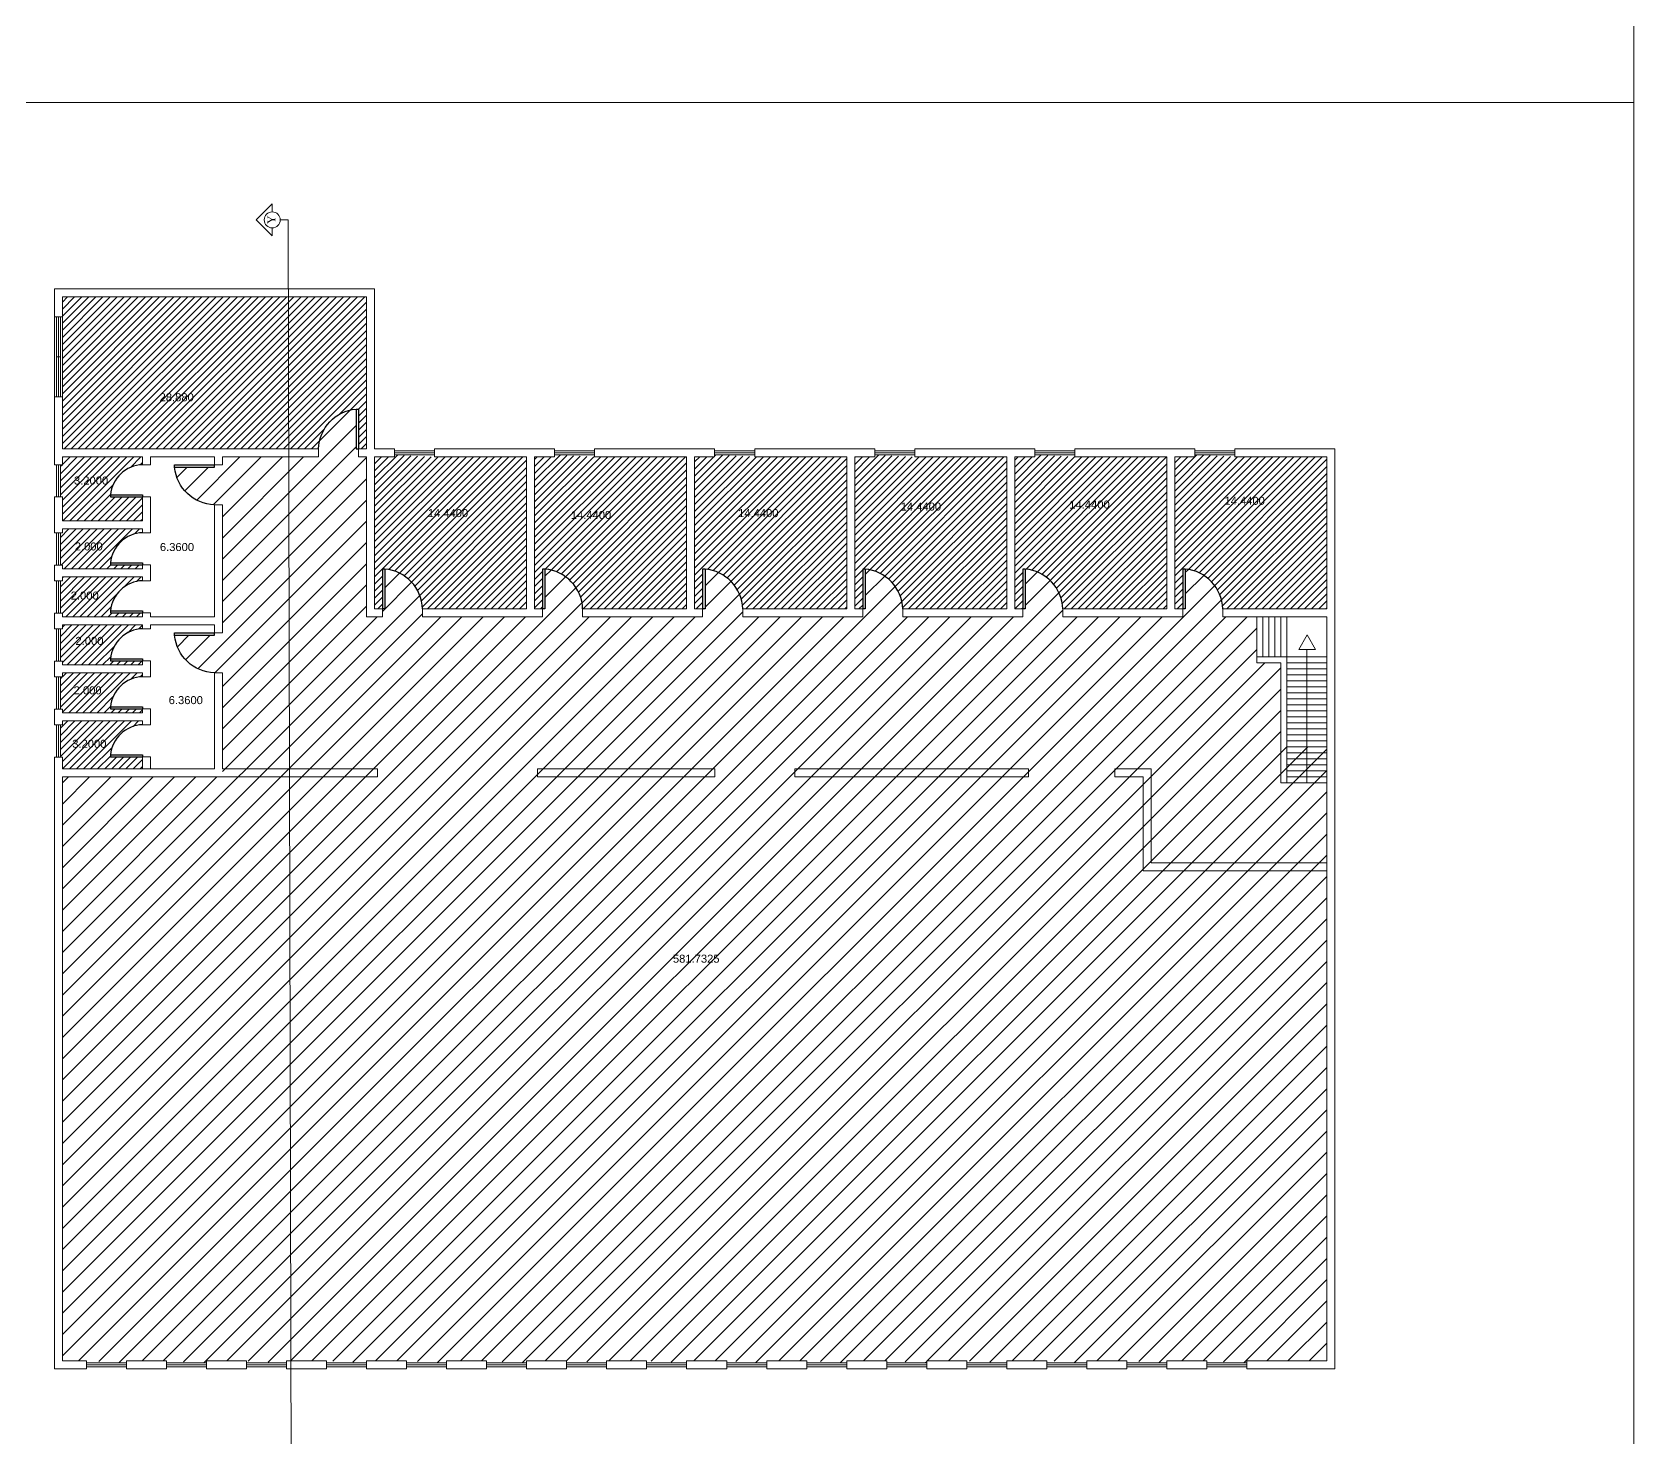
# Model space of a CAD drawing. Header units: inches. Extents: x 17 to 458, y 103 to 566.
# Drawn here: x 58.5 to 98.53, y 319.03 to 354.17 of the extents above; entities that cross this region are included whole.
import ezdxf

# ---------------------------------------------------------------- set-up
doc = ezdxf.new("R2010")
doc.units = ezdxf.units.IN
doc.header["$MEASUREMENT"] = 0
doc.linetypes.add('LÍNEAS_OCULTAS2', pattern=[4.7625, 3.175, -1.5875])
doc.layers.add('arco', color=51, linetype='LÍNEAS_OCULTAS2', lineweight=35)
doc.layers.add('EJES', color=2, linetype='Continuous', lineweight=100)
doc.layers.add('FUR', color=6, linetype='Continuous')
doc.styles.get("Standard").update_dxf_attribs({"font": 'arial.ttf'})
pattern_1 = [(45, (-2.12928, 305.30636), (-0.08838835, 0.08838835), [])]

# ---------------------------------------------------------------- blocks, each defined once
blk = doc.blocks.new('DESK4')
at = {"color": 0}
for p, q in [((0, 1), (-0.06, 1)), ((0, 0), (-0.06, 0))]:
    blk.add_line(p, q, dxfattribs=at)
blk.add_lwpolyline([(-0.06, 1), (-0.06, 0)], dxfattribs=at)
blk.add_lwpolyline([(0.945, 0, 0.376459), (0, 1), (0, 0)], format="xyb", dxfattribs=at)

msp = doc.modelspace()

# ---------------------------------------------------------------- hatches: boundary and pattern name
at = {"lineweight": 0, "true_color": 0x642165}
h = msp.add_hatch(dxfattribs=at)
h.set_pattern_fill('ANSI31', color=219)
h.set_pattern_definition(pattern_1)
h.paths.add_polyline_path([(90.85877, 343.55432), (88.55877, 343.55432), (87.55877, 343.60432), (87.55877, 343.55432), (87.05877, 343.55432), (87.05877, 339.75432), (87.25877, 339.75432), (87.25877, 340.75419, -0.39300407), (88.25968, 339.75432), (90.85877, 339.75432)])
h.paths.add_polyline_path([(86.85877, 343.55432), (84.55877, 343.55432), (83.55877, 343.60432), (83.55877, 343.55432), (83.05877, 343.55432), (83.05877, 339.75432), (83.25877, 339.75432), (83.25877, 340.75419, -0.39300407), (84.25968, 339.75432), (86.85877, 339.75432)])
h.paths.add_polyline_path([(82.85877, 343.55432), (80.55877, 343.55432), (79.55877, 343.60432), (79.55877, 343.55432), (79.05877, 343.55432), (79.05877, 339.75432), (79.25877, 339.75432), (79.25877, 340.75419, -0.39300407), (80.25968, 339.75432), (82.85877, 339.75432)])
h.paths.add_polyline_path([(78.85877, 343.55432), (76.55877, 343.55432), (75.55877, 343.60432), (75.55877, 343.55432), (75.05877, 343.55432), (75.05877, 339.75432), (75.25877, 339.75432), (75.25877, 340.75419, -0.39300407), (76.25968, 339.75432), (78.85877, 339.75432)])
h.paths.add_polyline_path([(74.85877, 343.55432), (72.55877, 343.55432), (71.55877, 343.60432), (71.55877, 343.55432), (71.05877, 343.55432), (71.05877, 339.75432), (71.25877, 339.75432), (71.25877, 340.75419, -0.39300407), (72.25968, 339.75432), (74.85877, 339.75432)])
h.paths.add_polyline_path([(70.85877, 343.55432), (68.55877, 343.55432), (67.55877, 343.60432), (67.55877, 343.55432), (67.05877, 343.55432), (67.05877, 339.75432), (67.25877, 339.75432), (67.25877, 340.75419, -0.39300407), (68.25968, 339.75432), (70.85877, 339.75432)])
h.paths.add_polyline_path([(66.85877, 347.55432), (59.25877, 347.55432), (59.25877, 343.75432), (63.05877, 343.75432), (64.4692, 343.75432), (65.65787, 343.75432, -0.39300407), (66.65877, 344.75419), (66.65877, 343.75432), (66.85877, 343.75432)])
h.paths.add_polyline_path([(53.17465, 344.30875), (50.87465, 344.30875), (49.87465, 344.35875), (49.87465, 344.30875), (49.37465, 344.30875), (49.37465, 340.50875), (49.57465, 340.50875), (49.57465, 341.50862, -0.39300407), (50.57556, 340.50875), (53.17465, 340.50875)])
h.paths.add_polyline_path([(49.17465, 344.30875), (46.87465, 344.30875), (45.87465, 344.35875), (45.87465, 344.30875), (45.37465, 344.30875), (45.37465, 340.50875), (45.57465, 340.50875), (45.57465, 341.50862, -0.39300407), (46.57556, 340.50875), (49.17465, 340.50875)])
h.paths.add_polyline_path([(45.17465, 344.30875), (42.87465, 344.30875), (41.87465, 344.35875), (41.87465, 344.30875), (41.37465, 344.30875), (41.37465, 340.50875), (41.57465, 340.50875), (41.57465, 341.50862, -0.39300407), (42.57556, 340.50875), (45.17465, 340.50875)])
h.paths.add_polyline_path([(41.17465, 344.30875), (38.87465, 344.30875), (37.87465, 344.35875), (37.87465, 344.30875), (37.37465, 344.30875), (37.37465, 340.50875), (37.57465, 340.50875), (37.57465, 341.50862, -0.39300407), (38.57556, 340.50875), (41.17465, 340.50875)])
h.paths.add_polyline_path([(37.17465, 344.30875), (34.87465, 344.30875), (33.87465, 344.35875), (33.87465, 344.30875), (33.37465, 344.30875), (33.37465, 340.50875), (33.57465, 340.50875), (33.57465, 341.50862, -0.39300407), (34.57556, 340.50875), (37.17465, 340.50875)])
h.paths.add_polyline_path([(33.17465, 344.30875), (30.87465, 344.30875), (29.87465, 344.35875), (29.87465, 344.30875), (29.37465, 344.30875), (29.37465, 340.50875), (29.57465, 340.50875), (29.57465, 341.50862, -0.39300407), (30.57556, 340.50875), (33.17465, 340.50875)])
at = {"lineweight": 0, "true_color": 0x293189}
h = msp.add_hatch(dxfattribs=at)
h.set_pattern_fill('ANSI31', color=177, scale=3)
h.set_pattern_definition([(45, (-2.12928, 305.30636), (-0.265165, 0.265165), [])])
h.paths.add_polyline_path([(90.85877, 335.55432), (90.85877, 335.75432), (90.85877, 336.30432), (89.85877, 336.30432), (89.70877, 336.30432), (89.70877, 338.40432), (89.10877, 338.40432), (89.10877, 338.55432), (89.10877, 339.55432), (88.25968, 339.55432), (88.25968, 339.75432, 0.37645889), (87.31853, 340.75031), (87.31853, 339.75432), (87.25877, 339.75432), (87.25877, 339.55432), (84.25968, 339.55432), (84.25968, 339.75432, 0.37645889), (83.31853, 340.75031), (83.31853, 339.75432), (83.25877, 339.75432), (83.25877, 339.55432), (80.25877, 339.55432), (80.25877, 339.77385, 0.37109584), (79.31853, 340.75031), (79.31853, 339.75432), (79.25877, 339.75432), (79.25877, 339.55432), (76.25968, 339.55432), (76.25968, 339.75432, 0.37645889), (75.31853, 340.75031), (75.31853, 339.75432), (75.25877, 339.75432), (75.25877, 339.55432), (72.25877, 339.55432), (72.25877, 339.77385, 0.37109584), (71.31853, 340.75031), (71.31853, 339.75432), (71.25877, 339.55432), (68.25968, 339.55432), (68.25968, 339.75432, 0.37645889), (67.31853, 340.75031), (67.31853, 339.75432), (67.25877, 339.75432), (67.25877, 339.55432), (66.85877, 339.55432), (66.85877, 343.55432), (66.65877, 343.55432), (66.65877, 343.75432), (66.59901, 343.75432), (66.59901, 344.75031, 0.37109584), (65.65877, 343.77385), (65.65877, 343.55432), (63.25877, 343.55432), (63.25877, 343.35432), (63.05877, 343.35432), (63.05877, 343.29456), (62.06277, 343.29456, 0.37109584), (63.03924, 342.35432), (63.25877, 342.35432), (63.25877, 339.15432), (63.05877, 339.15432), (63.05877, 339.09456), (62.06277, 339.09456, 0.37109584), (63.03924, 338.15432), (63.25877, 338.15432), (63.25877, 335.75432), (63.25877, 335.55432), (59.25877, 335.55432), (59.25877, 320.95432), (59.85877, 320.95432), (60.85877, 320.90432), (60.85877, 320.95432), (61.85877, 320.95432), (62.85877, 320.90432), (62.85877, 320.95432), (63.85877, 320.95432), (64.85877, 320.90432), (64.85877, 320.95432), (65.85877, 320.95432), (66.85877, 320.90432), (66.85877, 320.95432), (67.85877, 320.95432), (68.85877, 320.90432), (68.85877, 320.95432), (69.85877, 320.95432), (70.85877, 320.90432), (70.85877, 320.95432), (71.85877, 320.95432), (72.85877, 320.90432), (72.85877, 320.95432), (73.85877, 320.95432), (74.85877, 320.90432), (74.85877, 320.95432), (75.85877, 320.95432), (76.85877, 320.90432), (76.85877, 320.95432), (77.85877, 320.95432), (78.85877, 320.90432), (78.85877, 320.95432), (79.85877, 320.95432), (80.85877, 320.90432), (80.85877, 320.95432), (81.85877, 320.95432), (82.85877, 320.90432), (82.85877, 320.95432), (83.85877, 320.95432), (84.85877, 320.90432), (84.85877, 320.95432), (85.85877, 320.95432), (86.85877, 320.90432), (86.85877, 320.95432), (87.85877, 320.95432), (88.85877, 320.90432), (88.85877, 320.95432), (90.85877, 320.95432)])
at = {"lineweight": 0}
h = msp.add_hatch(dxfattribs=at)
h.set_pattern_fill('ANSI31', color=2)
h.set_pattern_definition(pattern_1)
h.paths.add_polyline_path([(61.25877, 341.65826), (61.25877, 341.75432), (59.25877, 341.75432), (59.25877, 341.65385), (59.20877, 341.65385), (59.20877, 340.84991), (59.25877, 340.84991), (59.25877, 340.75432), (61.25877, 340.75432), (61.25877, 340.85432), (60.45877, 340.85432), (60.45877, 340.90232, -0.37645889)])
h.paths.add_polyline_path([(61.25877, 340.45826), (61.25877, 340.55432), (59.25877, 340.55432), (59.25877, 340.45385), (59.20877, 340.45385), (59.20877, 339.64991), (59.25877, 339.64991), (59.25877, 339.55432), (61.25877, 339.55432), (61.25877, 339.65432), (60.45877, 339.65432), (60.45877, 339.70232, -0.37645889)])
h.paths.add_polyline_path([(61.25877, 339.25826), (61.25877, 339.35432), (59.25877, 339.35432), (59.25877, 339.25385), (59.20877, 339.25385), (59.20877, 338.44991), (59.25877, 338.44991), (59.25877, 338.35432), (61.25877, 338.35432), (61.25877, 338.45432), (60.45877, 338.45432), (60.45877, 338.50232, -0.37645889)])
h.paths.add_polyline_path([(61.25877, 342.55432), (60.45877, 342.55432), (60.45877, 342.60232, -0.37645889), (61.25877, 343.35826), (61.25877, 343.55432), (59.25877, 343.55432), (59.25877, 343.35826), (59.20877, 343.35826), (59.20877, 342.55432), (59.25877, 342.55432), (59.25877, 341.95432), (61.25877, 341.95432)])
h.paths.add_polyline_path([(61.25877, 338.05826), (61.25877, 338.15432), (59.25877, 338.15432), (59.25877, 338.05385), (59.20877, 338.05385), (59.20877, 337.24991), (59.25877, 337.24991), (59.25877, 337.15432), (61.25877, 337.15432), (61.25877, 337.25432), (60.45877, 337.25432), (60.45877, 337.30232, -0.37645889)])
h.paths.add_polyline_path([(61.25877, 336.85826), (61.25877, 336.95432), (59.25877, 336.95432), (59.25877, 336.85385), (59.20877, 336.85385), (59.20877, 336.04991), (59.25877, 336.04991), (59.25877, 335.75432), (61.25877, 335.75432), (61.25877, 336.05432), (60.45877, 336.05432), (60.45877, 336.10232, -0.37645889)])
h.paths.add_polyline_path([(23.57465, 337.61269), (23.57465, 337.70875), (21.57465, 337.70875), (21.57465, 337.60829), (21.52465, 337.60829), (21.52465, 336.80434), (21.57465, 336.80434), (21.57465, 336.50875), (23.57465, 336.50875), (23.57465, 336.80875), (22.77465, 336.80875), (22.77465, 336.85675, -0.37645889)])
h.paths.add_polyline_path([(23.57465, 338.81269), (23.57465, 338.90875), (21.57465, 338.90875), (21.57465, 338.80829), (21.52465, 338.80829), (21.52465, 338.00434), (21.57465, 338.00434), (21.57465, 337.90875), (23.57465, 337.90875), (23.57465, 338.00875), (22.77465, 338.00875), (22.77465, 338.05675, -0.37645889)])
h.paths.add_polyline_path([(23.57465, 340.01269), (23.57465, 340.10875), (21.57465, 340.10875), (21.57465, 340.00829), (21.52465, 340.00829), (21.52465, 339.20434), (21.57465, 339.20434), (21.57465, 339.10875), (23.57465, 339.10875), (23.57465, 339.20875), (22.77465, 339.20875), (22.77465, 339.25675, -0.37645889)])
h.paths.add_polyline_path([(23.57465, 341.21269), (23.57465, 341.30875), (21.57465, 341.30875), (21.57465, 341.20829), (21.52465, 341.20829), (21.52465, 340.40434), (21.57465, 340.40434), (21.57465, 340.30875), (23.57465, 340.30875), (23.57465, 340.40875), (22.77465, 340.40875), (22.77465, 340.45675, -0.37645889)])
h.paths.add_polyline_path([(23.57465, 342.41269), (23.57465, 342.50875), (21.57465, 342.50875), (21.57465, 342.40829), (21.52465, 342.40829), (21.52465, 341.60434), (21.57465, 341.60434), (21.57465, 341.50875), (23.57465, 341.50875), (23.57465, 341.60875), (22.77465, 341.60875), (22.77465, 341.65675, -0.37645889)])
h.paths.add_polyline_path([(23.57465, 343.30875), (22.77465, 343.30875), (22.77465, 343.35675, -0.37645889), (23.57465, 344.11269), (23.57465, 344.30875), (21.57465, 344.30875), (21.57465, 344.20829), (21.52465, 344.20829), (21.52465, 343.40434), (21.57465, 343.40434), (21.57465, 342.70875), (23.57465, 342.70875)])

# ---------------------------------------------------------------- linework, layer by layer
for p, q in [((59.05877, 347.75432), (63.05877, 347.75432)), ((59.05877, 343.75432), (59.05877, 347.75432)), ((59.25877, 343.75432), (59.25877, 347.55432)), ((59.25877, 347.55432), (66.85877, 347.55432)), ((63.05877, 347.75432), (67.05877, 347.75432)), ((66.85877, 347.55432), (66.85877, 343.75432)), ((67.05877, 347.75432), (67.05877, 343.75432)), ((59.25877, 347.05432), (59.05877, 347.05432)), ((59.10877, 347.05432), (59.10877, 345.05432)), ((59.15877, 347.05432), (59.15877, 345.05432)), ((59.20877, 347.05432), (59.20877, 345.05432)), ((59.20877, 346.05432), (59.10877, 346.05432)), ((59.25877, 345.05432), (59.05877, 345.05432)), ((59.05877, 343.35826), (59.05877, 343.75432)), ((63.05877, 343.75432), (59.25877, 343.75432)), ((59.25877, 343.35826), (59.25877, 343.55432)), ((61.25877, 343.55432), (59.25877, 343.55432)), ((61.25877, 343.35432), (61.25877, 343.55432)), ((61.25877, 343.35432), (61.25877, 343.55432)), ((61.45877, 343.35432), (61.45877, 343.55432)), ((63.05877, 343.55432), (61.45877, 343.55432)), ((61.45877, 343.35432), (61.45877, 343.55432)), ((63.05877, 343.75432), (64.4692, 343.75432)), ((63.05877, 343.29456), (63.05877, 343.55432)), ((63.25877, 343.35432), (63.25877, 343.55432)), ((65.65877, 343.55432), (63.25877, 343.55432)), ((64.4692, 343.75432), (65.65877, 343.75432)), ((65.65877, 343.55432), (65.65877, 343.75432)), ((66.65877, 343.75432), (66.85877, 343.75432)), ((66.65877, 343.55432), (66.65877, 343.75432)), ((66.85877, 343.55432), (66.65877, 343.55432)), ((66.85877, 343.55432), (66.85877, 339.55432)), ((67.05877, 343.75432), (67.55877, 343.75432)), ((67.05877, 343.55432), (67.55877, 343.55432)), ((67.05877, 343.55432), (67.05877, 339.75432)), ((67.55877, 343.55432), (67.55877, 343.75432)), ((67.55877, 343.70432), (68.55877, 343.70432)), ((67.55877, 343.65432), (68.55877, 343.65432)), ((67.55877, 343.60432), (68.55877, 343.60432)), ((68.55877, 343.75432), (71.05877, 343.75432)), ((68.55877, 343.55432), (68.55877, 343.75432)), ((68.55877, 343.55432), (70.85877, 343.55432)), ((70.85877, 343.55432), (70.85877, 339.75432)), ((71.05877, 343.75432), (71.55877, 343.75432)), ((71.05877, 343.55432), (71.55877, 343.55432)), ((71.05877, 343.55432), (71.05877, 339.75432)), ((71.55877, 343.55432), (71.55877, 343.75432)), ((71.55877, 343.70432), (72.55877, 343.70432)), ((71.55877, 343.65432), (72.55877, 343.65432)), ((71.55877, 343.60432), (72.55877, 343.60432)), ((72.55877, 343.75432), (75.05877, 343.75432)), ((72.55877, 343.55432), (72.55877, 343.75432)), ((72.55877, 343.55432), (74.85877, 343.55432)), ((74.85877, 343.55432), (74.85877, 339.75432)), ((75.05877, 343.75432), (75.55877, 343.75432)), ((75.05877, 343.55432), (75.55877, 343.55432)), ((75.05877, 343.55432), (75.05877, 339.75432)), ((75.55877, 343.55432), (75.55877, 343.75432)), ((75.55877, 343.70432), (76.55877, 343.70432)), ((75.55877, 343.65432), (76.55877, 343.65432)), ((75.55877, 343.60432), (76.55877, 343.60432)), ((76.55877, 343.75432), (79.05877, 343.75432)), ((76.55877, 343.55432), (76.55877, 343.75432)), ((76.55877, 343.55432), (78.85877, 343.55432)), ((78.85877, 343.55432), (78.85877, 339.75432)), ((79.05877, 343.75432), (79.55877, 343.75432)), ((79.05877, 343.55432), (79.55877, 343.55432)), ((79.05877, 343.55432), (79.05877, 339.75432)), ((79.55877, 343.55432), (79.55877, 343.75432)), ((79.55877, 343.70432), (80.55877, 343.70432)), ((79.55877, 343.65432), (80.55877, 343.65432)), ((79.55877, 343.60432), (80.55877, 343.60432)), ((80.55877, 343.75432), (83.05877, 343.75432)), ((80.55877, 343.55432), (80.55877, 343.75432)), ((80.55877, 343.55432), (82.85877, 343.55432)), ((82.85877, 343.55432), (82.85877, 339.75432)), ((83.05877, 343.75432), (83.55877, 343.75432)), ((83.05877, 343.55432), (83.55877, 343.55432)), ((83.05877, 343.55432), (83.05877, 339.75432)), ((83.55877, 343.55432), (83.55877, 343.75432)), ((83.55877, 343.70432), (84.55877, 343.70432)), ((83.55877, 343.65432), (84.55877, 343.65432)), ((83.55877, 343.60432), (84.55877, 343.60432)), ((84.55877, 343.75432), (87.05877, 343.75432)), ((84.55877, 343.55432), (84.55877, 343.75432)), ((84.55877, 343.55432), (86.85877, 343.55432)), ((86.85877, 343.55432), (86.85877, 339.75432)), ((87.05877, 343.75432), (87.55877, 343.75432)), ((87.05877, 343.55432), (87.55877, 343.55432)), ((87.05877, 343.55432), (87.05877, 339.75432)), ((87.55877, 343.55432), (87.55877, 343.75432)), ((87.55877, 343.70432), (88.55877, 343.70432)), ((87.55877, 343.65432), (88.55877, 343.65432)), ((87.55877, 343.60432), (88.55877, 343.60432)), ((88.55877, 343.75432), (91.05877, 343.75432)), ((88.55877, 343.55432), (88.55877, 343.75432)), ((88.55877, 343.55432), (90.85877, 343.55432)), ((90.85877, 343.55432), (90.85877, 339.75432)), ((91.05877, 343.75432), (91.05877, 339.75432)), ((59.25877, 343.35826), (59.05877, 343.35826)), ((59.10877, 343.35826), (59.10877, 342.55432)), ((59.15877, 343.35826), (59.15877, 342.55432)), ((59.20877, 343.35826), (59.20877, 342.55432)), ((61.25877, 343.35432), (61.45877, 343.35432)), ((63.05877, 343.35432), (63.25877, 343.35432)), ((59.05877, 341.65385), (59.05877, 342.55432)), ((59.25877, 342.55432), (59.05877, 342.55432)), ((59.25877, 341.95432), (59.25877, 342.55432)), ((61.25877, 342.55432), (60.45877, 342.55432)), ((61.25877, 341.95432), (61.25877, 342.60232)), ((61.25877, 341.95432), (61.25877, 342.55432)), ((61.25877, 342.55432), (61.45877, 342.55432)), ((61.45877, 341.65432), (61.45877, 342.55432)), ((61.45877, 341.65432), (61.45877, 342.55432)), ((63.05877, 339.55432), (63.05877, 342.35432)), ((63.05877, 342.35432), (63.25877, 342.35432)), ((63.25877, 339.15432), (63.25877, 342.35432)), ((61.25877, 341.95432), (59.25877, 341.95432)), ((59.25877, 341.65385), (59.05877, 341.65385)), ((59.10877, 341.65385), (59.10877, 340.84991)), ((59.15877, 341.65385), (59.15877, 340.84991)), ((59.20877, 341.65385), (59.20877, 340.84991)), ((59.25877, 341.65385), (59.25877, 341.75432)), ((61.25877, 341.75432), (59.25877, 341.75432)), ((61.25877, 341.65432), (61.25877, 341.75432)), ((61.25877, 341.65432), (61.25877, 341.75432)), ((61.25877, 341.65432), (61.45877, 341.65432)), ((59.05877, 340.45385), (59.05877, 340.84991)), ((59.25877, 340.84991), (59.05877, 340.84991)), ((59.25877, 340.75432), (59.25877, 340.84991)), ((61.25877, 340.75432), (59.25877, 340.75432)), ((61.25877, 340.75432), (61.25877, 340.90232)), ((61.25877, 340.75432), (61.25877, 340.85432)), ((61.25877, 340.85432), (61.45877, 340.85432)), ((61.45877, 340.45432), (61.45877, 340.85432)), ((61.45877, 340.45432), (61.45877, 340.85432)), ((59.25877, 340.45385), (59.05877, 340.45385)), ((59.10877, 340.45385), (59.10877, 339.64991)), ((59.15877, 340.45385), (59.15877, 339.64991)), ((59.20877, 340.45385), (59.20877, 339.64991)), ((59.25877, 340.45385), (59.25877, 340.55432)), ((61.25877, 340.55432), (59.25877, 340.55432)), ((61.25877, 340.45432), (61.25877, 340.55432)), ((61.25877, 340.45432), (61.25877, 340.55432)), ((61.25877, 340.45432), (61.45877, 340.45432)), ((59.05877, 339.25385), (59.05877, 339.64991)), ((59.25877, 339.64991), (59.05877, 339.64991)), ((59.25877, 339.55432), (59.25877, 339.64991)), ((61.25877, 339.55432), (59.25877, 339.55432)), ((61.25877, 339.55432), (61.25877, 339.70232)), ((61.25877, 339.55432), (61.25877, 339.65432)), ((61.25877, 339.65432), (61.45877, 339.65432)), ((61.45877, 339.55432), (61.45877, 339.65432)), ((61.45877, 339.55432), (61.45877, 339.65432)), ((61.45877, 339.55432), (63.05877, 339.55432)), ((66.85877, 339.55432), (67.25877, 339.55432)), ((67.05877, 339.75432), (67.31853, 339.75432)), ((67.05877, 339.75432), (67.25877, 339.75432)), ((67.25877, 339.75432), (67.25877, 339.55432)), ((68.25877, 339.75432), (70.85877, 339.75432)), ((68.25968, 339.75432), (70.85877, 339.75432)), ((68.25968, 339.75432), (68.25968, 339.55432)), ((68.25968, 339.55432), (71.25877, 339.55432)), ((71.05877, 339.75432), (71.31853, 339.75432)), ((71.05877, 339.75432), (71.25877, 339.75432)), ((71.25877, 339.75432), (71.25877, 339.55432)), ((72.25877, 339.75432), (74.85877, 339.75432)), ((72.25877, 339.75432), (74.85877, 339.75432)), ((72.25877, 339.75432), (72.25877, 339.55432)), ((72.25877, 339.55432), (75.25877, 339.55432)), ((75.05877, 339.75432), (75.31853, 339.75432)), ((75.05877, 339.75432), (75.25877, 339.75432)), ((75.25877, 339.75432), (75.25877, 339.55432)), ((76.25877, 339.75432), (78.85877, 339.75432)), ((76.25968, 339.75432), (78.85877, 339.75432)), ((76.25968, 339.75432), (76.25968, 339.55432)), ((76.25968, 339.55432), (79.25877, 339.55432)), ((79.05877, 339.75432), (79.31853, 339.75432)), ((79.05877, 339.75432), (79.25877, 339.75432)), ((79.25877, 339.75432), (79.25877, 339.55432)), ((80.25877, 339.75432), (82.85877, 339.75432)), ((80.25877, 339.75432), (82.85877, 339.75432)), ((80.25877, 339.75432), (80.25877, 339.55432)), ((80.25877, 339.55432), (83.25877, 339.55432)), ((83.05877, 339.75432), (83.31853, 339.75432)), ((83.05877, 339.75432), (83.25877, 339.75432)), ((83.25877, 339.75432), (83.25877, 339.55432)), ((84.25877, 339.75432), (86.85877, 339.75432)), ((84.25968, 339.75432), (86.85877, 339.75432)), ((84.25968, 339.75432), (84.25968, 339.55432)), ((84.25968, 339.55432), (87.25877, 339.55432)), ((87.05877, 339.75432), (87.31853, 339.75432)), ((87.05877, 339.75432), (87.25877, 339.75432)), ((87.25877, 339.75432), (87.25877, 339.55432)), ((88.25968, 339.75432), (90.85877, 339.75432)), ((88.25968, 339.75432), (88.25968, 339.55432)), ((88.25968, 339.55432), (90.85877, 339.55432)), ((89.10877, 339.55432), (89.10877, 338.55432)), ((89.25877, 339.55432), (89.25877, 338.55432)), ((89.40877, 339.55432), (89.40877, 338.55432)), ((89.55877, 339.55432), (89.55877, 338.55432)), ((89.70877, 339.55432), (89.70877, 338.55432)), ((89.70877, 339.55432), (89.70877, 338.55432)), ((89.85877, 339.55432), (89.85877, 335.40432)), ((90.85877, 339.55432), (90.85877, 335.75432)), ((91.05877, 339.75432), (91.05877, 335.75432)), ((59.25877, 339.25385), (59.05877, 339.25385)), ((59.10877, 339.25385), (59.10877, 338.44991)), ((59.15877, 339.25385), (59.15877, 338.44991)), ((59.20877, 339.25385), (59.20877, 338.44991)), ((59.25877, 339.25385), (59.25877, 339.35432)), ((61.25877, 339.35432), (59.25877, 339.35432)), ((61.25877, 339.25432), (61.25877, 339.35432)), ((61.25877, 339.25432), (61.25877, 339.35432)), ((61.25877, 339.25432), (61.45877, 339.25432)), ((61.45877, 339.25432), (61.45877, 339.35432)), ((61.45877, 339.35432), (63.05877, 339.35432)), ((61.45877, 339.25432), (61.45877, 339.35432)), ((63.05877, 339.09456), (63.05877, 339.35432)), ((63.05877, 339.15432), (63.25877, 339.15432)), ((59.05877, 338.05385), (59.05877, 338.44991)), ((59.25877, 338.44991), (59.05877, 338.44991)), ((59.25877, 338.35432), (59.25877, 338.44991)), ((61.25877, 338.35432), (59.25877, 338.35432)), ((61.25877, 338.35432), (61.25877, 338.50232)), ((61.25877, 338.35432), (61.25877, 338.45432)), ((61.25877, 338.45432), (61.45877, 338.45432)), ((61.45877, 338.05432), (61.45877, 338.45432)), ((61.45877, 338.05432), (61.45877, 338.45432)), ((89.10877, 338.55432), (90.85877, 338.55432)), ((89.10877, 338.55432), (89.10877, 338.40432)), ((89.10877, 338.40432), (89.70877, 338.40432)), ((89.70877, 338.40432), (89.70877, 335.40432)), ((89.85877, 338.40432), (90.85877, 338.40432)), ((89.85877, 338.40432), (90.85877, 338.40432)), ((59.25877, 338.05385), (59.05877, 338.05385)), ((59.10877, 338.05385), (59.10877, 337.24991)), ((59.15877, 338.05385), (59.15877, 337.24991)), ((59.20877, 338.05385), (59.20877, 337.24991)), ((59.25877, 338.05385), (59.25877, 338.15432)), ((61.25877, 338.15432), (59.25877, 338.15432)), ((61.25877, 338.05432), (61.25877, 338.15432)), ((61.25877, 338.05432), (61.25877, 338.15432)), ((61.25877, 338.05432), (61.45877, 338.05432)), ((63.05877, 335.75432), (63.05877, 338.15432)), ((63.05877, 338.15432), (63.25877, 338.15432)), ((63.25877, 335.75432), (63.25877, 338.15432)), ((89.85877, 338.25432), (90.85877, 338.25432)), ((89.85877, 338.10432), (90.85877, 338.10432)), ((89.85877, 337.95432), (90.85877, 337.95432)), ((89.85877, 337.80432), (90.85877, 337.80432)), ((89.85877, 337.65432), (90.85877, 337.65432)), ((89.85877, 337.50432), (90.85877, 337.50432)), ((59.05877, 336.85385), (59.05877, 337.24991)), ((59.25877, 337.24991), (59.05877, 337.24991)), ((59.25877, 337.15432), (59.25877, 337.24991)), ((61.25877, 337.15432), (59.25877, 337.15432)), ((61.25877, 337.15432), (61.25877, 337.30232)), ((61.25877, 337.15432), (61.25877, 337.25432)), ((61.25877, 337.25432), (61.45877, 337.25432)), ((61.45877, 336.85432), (61.45877, 337.25432)), ((61.45877, 336.85432), (61.45877, 337.25432)), ((89.85877, 337.35432), (90.85877, 337.35432)), ((89.85877, 337.20432), (90.85877, 337.20432)), ((59.25877, 336.85385), (59.05877, 336.85385)), ((59.10877, 336.85385), (59.10877, 336.04991)), ((59.15877, 336.85385), (59.15877, 336.04991)), ((59.20877, 336.85385), (59.20877, 336.04991)), ((59.25877, 336.85385), (59.25877, 336.95432)), ((61.25877, 336.95432), (59.25877, 336.95432)), ((61.25877, 336.85432), (61.25877, 336.95432)), ((61.25877, 336.85432), (61.25877, 336.95432)), ((61.25877, 336.85432), (61.45877, 336.85432)), ((89.85877, 337.05432), (90.85877, 337.05432)), ((89.85877, 336.90432), (90.85877, 336.90432)), ((89.85877, 336.75432), (90.85877, 336.75432)), ((89.85877, 336.60432), (90.85877, 336.60432)), ((89.85877, 336.45432), (90.85877, 336.45432)), ((89.85877, 336.30432), (90.85877, 336.30432)), ((59.05877, 335.75432), (59.05877, 336.04991)), ((59.25877, 336.04991), (59.05877, 336.04991)), ((59.25877, 335.75432), (59.25877, 336.04991)), ((61.25877, 335.75432), (61.25877, 336.10232)), ((61.25877, 335.75432), (61.25877, 336.05432)), ((61.25877, 336.05432), (61.45877, 336.05432)), ((61.45877, 335.75432), (61.45877, 336.05432)), ((61.45877, 335.75432), (61.45877, 336.05432)), ((89.85877, 336.15432), (90.85877, 336.15432)), ((89.85877, 336.00432), (90.85877, 336.00432)), ((59.05877, 320.75432), (59.05877, 335.75432)), ((63.05877, 335.75432), (59.25877, 335.75432)), ((59.25877, 320.95432), (59.25877, 335.55432)), ((63.25877, 335.55432), (59.25877, 335.55432)), ((67.12953, 335.55432), (59.25877, 335.55432)), ((67.12953, 335.75432), (63.25877, 335.75432)), ((75.55932, 335.75432), (71.12953, 335.75432)), ((75.55932, 335.55432), (71.12953, 335.55432)), ((83.40373, 335.75432), (77.55932, 335.75432)), ((83.40373, 335.55432), (77.55932, 335.55432)), ((86.46771, 335.75432), (85.55583, 335.75432)), ((85.55583, 335.75432), (85.55583, 335.55432)), ((86.26771, 335.55432), (85.55583, 335.55432)), ((86.26771, 335.55432), (86.26771, 333.20432)), ((86.46771, 335.75432), (86.46771, 335.55432)), ((86.46771, 335.75432), (86.46771, 333.40432)), ((89.85877, 335.85432), (90.85877, 335.85432)), ((89.85877, 335.70432), (90.85877, 335.70432)), ((89.85877, 335.55432), (90.85877, 335.55432)), ((90.85877, 335.55432), (90.85877, 335.75432)), ((90.85877, 335.55432), (90.85877, 320.95432)), ((91.05877, 335.75432), (91.05877, 320.75432)), ((89.85877, 335.40432), (89.70877, 335.40432)), ((89.85877, 335.40432), (90.85877, 335.40432)), ((90.85877, 333.20432), (86.26771, 333.20432)), ((90.85877, 333.40432), (86.46771, 333.40432)), ((59.85877, 320.75432), (59.05877, 320.75432)), ((59.85877, 320.75432), (59.05877, 320.75432)), ((59.85877, 320.95432), (59.25877, 320.95432)), ((59.85877, 320.95432), (59.25877, 320.95432)), ((59.85877, 320.95432), (59.85877, 320.75432)), ((60.85877, 320.90432), (59.85877, 320.90432)), ((60.85877, 320.85432), (59.85877, 320.85432)), ((60.85877, 320.80432), (59.85877, 320.80432)), ((61.85877, 320.95432), (60.85877, 320.95432)), ((61.85877, 320.95432), (60.85877, 320.95432)), ((60.85877, 320.95432), (60.85877, 320.75432)), ((61.85877, 320.75432), (60.85877, 320.75432)), ((61.85877, 320.75432), (60.85877, 320.75432)), ((61.85877, 320.95432), (61.85877, 320.75432)), ((62.85877, 320.90432), (61.85877, 320.90432)), ((62.85877, 320.85432), (61.85877, 320.85432)), ((62.85877, 320.80432), (61.85877, 320.80432)), ((63.85877, 320.95432), (62.85877, 320.95432)), ((63.85877, 320.95432), (62.85877, 320.95432)), ((62.85877, 320.95432), (62.85877, 320.75432)), ((63.85877, 320.75432), (62.85877, 320.75432)), ((63.85877, 320.75432), (62.85877, 320.75432)), ((63.85877, 320.95432), (63.85877, 320.75432)), ((64.85877, 320.90432), (63.85877, 320.90432)), ((64.85877, 320.85432), (63.85877, 320.85432)), ((64.85877, 320.80432), (63.85877, 320.80432)), ((65.85877, 320.95432), (64.85877, 320.95432)), ((65.85877, 320.95432), (64.85877, 320.95432)), ((64.85877, 320.95432), (64.85877, 320.75432)), ((65.85877, 320.75432), (64.85877, 320.75432)), ((65.85877, 320.75432), (64.85877, 320.75432)), ((65.85877, 320.95432), (65.85877, 320.75432)), ((66.85877, 320.90432), (65.85877, 320.90432)), ((66.85877, 320.85432), (65.85877, 320.85432)), ((66.85877, 320.80432), (65.85877, 320.80432)), ((67.85877, 320.95432), (66.85877, 320.95432)), ((67.85877, 320.95432), (66.85877, 320.95432)), ((66.85877, 320.95432), (66.85877, 320.75432)), ((67.85877, 320.75432), (66.85877, 320.75432)), ((67.85877, 320.75432), (66.85877, 320.75432)), ((67.85877, 320.95432), (67.85877, 320.75432)), ((68.85877, 320.90432), (67.85877, 320.90432)), ((68.85877, 320.85432), (67.85877, 320.85432)), ((68.85877, 320.80432), (67.85877, 320.80432)), ((69.85877, 320.95432), (68.85877, 320.95432)), ((69.85877, 320.95432), (68.85877, 320.95432)), ((68.85877, 320.95432), (68.85877, 320.75432)), ((69.85877, 320.75432), (68.85877, 320.75432)), ((69.85877, 320.75432), (68.85877, 320.75432)), ((69.85877, 320.95432), (69.85877, 320.75432)), ((70.85877, 320.90432), (69.85877, 320.90432)), ((70.85877, 320.85432), (69.85877, 320.85432)), ((70.85877, 320.80432), (69.85877, 320.80432)), ((71.85877, 320.95432), (70.85877, 320.95432)), ((71.85877, 320.95432), (70.85877, 320.95432)), ((70.85877, 320.95432), (70.85877, 320.75432)), ((71.85877, 320.75432), (70.85877, 320.75432)), ((71.85877, 320.75432), (70.85877, 320.75432)), ((71.85877, 320.95432), (71.85877, 320.75432)), ((72.85877, 320.90432), (71.85877, 320.90432)), ((72.85877, 320.85432), (71.85877, 320.85432)), ((72.85877, 320.80432), (71.85877, 320.80432)), ((73.85877, 320.95432), (72.85877, 320.95432)), ((73.85877, 320.95432), (72.85877, 320.95432)), ((72.85877, 320.95432), (72.85877, 320.75432)), ((73.85877, 320.75432), (72.85877, 320.75432)), ((73.85877, 320.75432), (72.85877, 320.75432)), ((73.85877, 320.95432), (73.85877, 320.75432)), ((74.85877, 320.90432), (73.85877, 320.90432)), ((74.85877, 320.85432), (73.85877, 320.85432)), ((74.85877, 320.80432), (73.85877, 320.80432)), ((75.85877, 320.95432), (74.85877, 320.95432)), ((75.85877, 320.95432), (74.85877, 320.95432)), ((74.85877, 320.95432), (74.85877, 320.75432)), ((75.85877, 320.75432), (74.85877, 320.75432)), ((75.85877, 320.75432), (74.85877, 320.75432)), ((75.85877, 320.95432), (75.85877, 320.75432)), ((76.85877, 320.90432), (75.85877, 320.90432)), ((76.85877, 320.85432), (75.85877, 320.85432)), ((76.85877, 320.80432), (75.85877, 320.80432)), ((77.85877, 320.95432), (76.85877, 320.95432)), ((77.85877, 320.95432), (76.85877, 320.95432)), ((76.85877, 320.95432), (76.85877, 320.75432)), ((77.85877, 320.75432), (76.85877, 320.75432)), ((77.85877, 320.75432), (76.85877, 320.75432)), ((77.85877, 320.95432), (77.85877, 320.75432)), ((78.85877, 320.90432), (77.85877, 320.90432)), ((78.85877, 320.85432), (77.85877, 320.85432)), ((78.85877, 320.80432), (77.85877, 320.80432)), ((79.85877, 320.95432), (78.85877, 320.95432)), ((79.85877, 320.95432), (78.85877, 320.95432)), ((78.85877, 320.95432), (78.85877, 320.75432)), ((79.85877, 320.75432), (78.85877, 320.75432)), ((79.85877, 320.75432), (78.85877, 320.75432)), ((79.85877, 320.95432), (79.85877, 320.75432)), ((80.85877, 320.90432), (79.85877, 320.90432)), ((80.85877, 320.85432), (79.85877, 320.85432)), ((80.85877, 320.80432), (79.85877, 320.80432)), ((81.85877, 320.95432), (80.85877, 320.95432)), ((81.85877, 320.95432), (80.85877, 320.95432)), ((80.85877, 320.95432), (80.85877, 320.75432)), ((81.85877, 320.75432), (80.85877, 320.75432)), ((81.85877, 320.75432), (80.85877, 320.75432)), ((81.85877, 320.95432), (81.85877, 320.75432)), ((82.85877, 320.90432), (81.85877, 320.90432)), ((82.85877, 320.85432), (81.85877, 320.85432)), ((82.85877, 320.80432), (81.85877, 320.80432)), ((83.85877, 320.95432), (82.85877, 320.95432)), ((83.85877, 320.95432), (82.85877, 320.95432)), ((82.85877, 320.95432), (82.85877, 320.75432)), ((83.85877, 320.75432), (82.85877, 320.75432)), ((83.85877, 320.75432), (82.85877, 320.75432)), ((83.85877, 320.95432), (83.85877, 320.75432)), ((84.85877, 320.90432), (83.85877, 320.90432)), ((84.85877, 320.85432), (83.85877, 320.85432)), ((84.85877, 320.80432), (83.85877, 320.80432)), ((85.85877, 320.95432), (84.85877, 320.95432)), ((85.85877, 320.95432), (84.85877, 320.95432)), ((84.85877, 320.95432), (84.85877, 320.75432)), ((85.85877, 320.75432), (84.85877, 320.75432)), ((85.85877, 320.75432), (84.85877, 320.75432)), ((85.85877, 320.95432), (85.85877, 320.75432)), ((86.85877, 320.90432), (85.85877, 320.90432)), ((86.85877, 320.85432), (85.85877, 320.85432)), ((86.85877, 320.80432), (85.85877, 320.80432)), ((87.85877, 320.95432), (86.85877, 320.95432)), ((87.85877, 320.95432), (86.85877, 320.95432)), ((86.85877, 320.95432), (86.85877, 320.75432)), ((87.85877, 320.75432), (86.85877, 320.75432)), ((87.85877, 320.75432), (86.85877, 320.75432)), ((87.85877, 320.95432), (87.85877, 320.75432)), ((88.85877, 320.90432), (87.85877, 320.90432)), ((88.85877, 320.85432), (87.85877, 320.85432)), ((88.85877, 320.80432), (87.85877, 320.80432)), ((90.85877, 320.95432), (88.85877, 320.95432)), ((90.85877, 320.95432), (88.85877, 320.95432)), ((88.85877, 320.95432), (88.85877, 320.75432)), ((91.05877, 320.75432), (88.85877, 320.75432)), ((91.05877, 320.75432), (88.85877, 320.75432))]:
    msp.add_line(p, q, dxfattribs=at)
at = {"color": 2, "lineweight": 0}
msp.add_line((90.35877, 335.40432), (90.35877, 338.7425), dxfattribs=at)
at = {"color": 6, "lineweight": 0}
for p, q in [((66.85877, 335.75432), (67.05877, 335.75432)), ((67.12953, 335.75432), (67.12953, 335.55432)), ((71.12953, 335.75432), (71.12953, 335.55432)), ((75.55932, 335.75432), (75.55932, 335.55432)), ((77.55932, 335.75432), (77.55932, 335.55432)), ((83.05877, 335.75432), (83.25877, 335.75432)), ((83.40373, 335.75432), (83.40373, 335.55432))]:
    msp.add_line(p, q, dxfattribs=at)
at = {"lineweight": 0}
for points in [[(16.75293, 393.84774), (98.53317, 393.84774), (98.53317, 352.41157), (16.75293, 352.41157)], [(16.75293, 352.41157), (98.53317, 352.41157), (98.53317, 310.9754), (16.75293, 310.9754)]]:
    msp.add_lwpolyline(points, close=True, dxfattribs=at)
at = {"color": 2, "lineweight": 0}
msp.add_lwpolyline([(90.15459, 338.7425), (90.36276, 339.10306), (90.57092, 338.7425)], close=True, dxfattribs=at)
at = {"layer": 'EJES', "lineweight": 0}
for p, q in [((64.10206, 349.47853), (64.50206, 349.87853)), ((64.50206, 349.67853), (64.50206, 349.87853)), ((64.50206, 349.07853), (64.10206, 349.47853)), ((64.50206, 349.27853), (64.50206, 349.07853)), ((64.90206, 349.47853), (64.70206, 349.47853)), ((64.90206, 349.47853), (64.97414, 317.14371))]:
    msp.add_line(p, q, dxfattribs=at)
msp.add_circle((64.50206, 349.47853), 0.2, dxfattribs=at)

# ---------------------------------------------------------------- block references
at = {"layer": 'FUR', "color": 40, "lineweight": 0, "true_color": 0xf8d731, "yscale": 0.99599986897069, "zscale": 0.99599986897069}
for p, xscale in [((66.59901, 343.75432), -0.99599986897069), ((67.31853, 339.75432), 0.99599986897069), ((71.31853, 339.75432), 0.99599986897069), ((75.31853, 339.75432), 0.99599986897069), ((79.31853, 339.75432), 0.99599986897069), ((83.31853, 339.75432), 0.99599986897069), ((87.31853, 339.75432), 0.99599986897069)]:
    msp.add_blockref('DESK4', p, dxfattribs=dict(at, xscale=xscale))
at = {"layer": 'FUR', "color": 40, "lineweight": 0, "true_color": 0xf8d731, "rotation": 90}
for p, xscale, yscale, zscale in [((61.25877, 342.60232), 0.8, 0.8, 0.8), ((63.05877, 343.29456), -0.99599986897069, 0.99599986897069, 0.99599986897069), ((61.25877, 340.90232), 0.8, 0.8, 0.8), ((61.25877, 339.70232), 0.8, 0.8, 0.8), ((61.25877, 338.50232), 0.8, 0.8, 0.8), ((63.05877, 339.09456), -0.99599986897069, 0.99599986897069, 0.99599986897069), ((61.25877, 337.30232), 0.8, 0.8, 0.8), ((61.25877, 336.10232), 0.8, 0.8, 0.8)]:
    msp.add_blockref('DESK4', p, dxfattribs=dict(at, xscale=xscale, yscale=yscale, zscale=zscale))

# ---------------------------------------------------------------- texts
at = {"color": 6, "lineweight": 0, "char_height": 0.2, "attachment_point": 1}
for s, insert, width in [('28.880', (61.68706, 345.14484), 0.8746658), ('3.2000', (59.54697, 343.06306), 0.8709413), ('14.4400', (80.20863, 342.41216), 1.0144748), ('14.4400', (84.42189, 342.46291), 1.0144748), ('14.4400', (88.29945, 342.55623), 1.0144748), ('14.4400', (68.38907, 342.24884), 1.0144748), ('14.4400', (71.96297, 342.20218), 1.0144748), ('14.4400', (76.1442, 342.24884), 1.0144748), ('2.000', (59.56665, 341.41512), 0.7115075), ('6.3600', (61.69386, 341.40048), 0.8722306), ('2.000', (59.46524, 340.18681), 0.7115075), ('2.000', (59.58408, 339.05462), 0.7115075), ('2.000', (59.5383, 337.81787), 0.7115075), ('6.3600', (61.9146, 337.5737), 0.8722306), ('3.2000', (59.50284, 336.48261), 0.8709413), ('581.7325', (74.51526, 331.11029), 1.199693)]:
    msp.add_mtext(s, dxfattribs=dict(at, insert=insert, width=width))
at = {"layer": 'arco', "lineweight": 0, "insert": (64.37733, 349.37457), "char_height": 0.2, "width": 0.1166522, "attachment_point": 1, "rotation": 90}
msp.add_mtext('{\\fTimes New Roman|b0|i0|c0|p18;Y}', dxfattribs=at)

doc.saveas('drawing.dxf')
